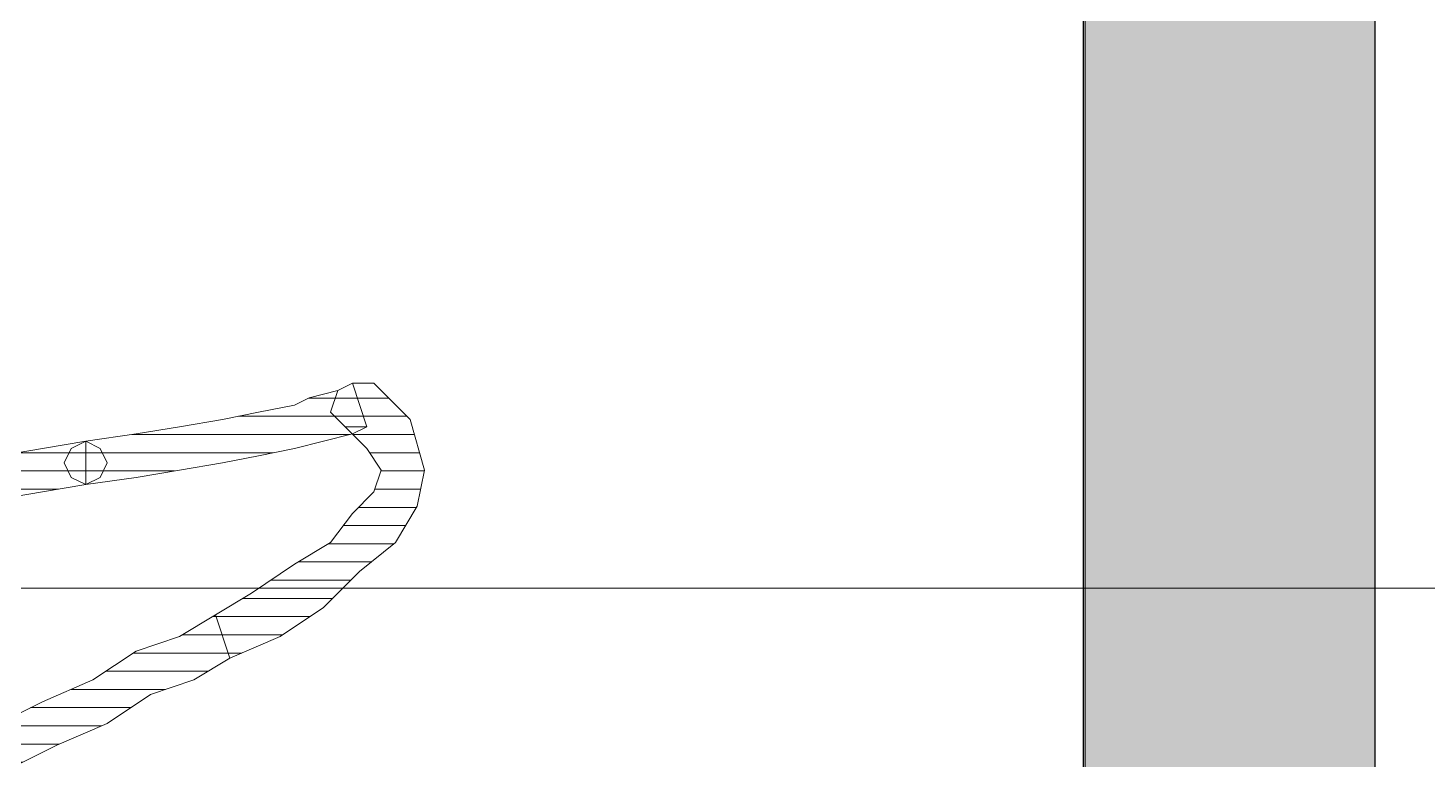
# Model space of a CAD drawing. Header units: centimetres. Extents: x 54005 to 61405, y 90310 to 94744.
# Drawn here: x 56880.64 to 56890.25, y 91799.86 to 91804.89 of the extents above; entities that cross this region are included whole.
import ezdxf

# ---------------------------------------------------------------- set-up
doc = ezdxf.new("R2010")
doc.units = ezdxf.units.CM
doc.header["$LTSCALE"] = 25
doc.layers.get('0').update_dxf_attribs({"lineweight": 0})
doc.layers.add('OC-Mutfak_Ekipman', color=252, linetype='Continuous')
doc.layers.add('OC-Tretuar', color=70, linetype='Continuous')
doc.layers.add('ÖLCULENDIRME', color=115, linetype='Continuous', lineweight=5)
pattern_1 = [(360, (-5108.51305, -673.59423), (1e-16, 0.125), [25])]

# ---------------------------------------------------------------- blocks, each defined once
blk = doc.blocks.new('132')
at = {"layer": 'OC-Tretuar'}
h = blk.add_hatch(color=7, dxfattribs=at)
h.dxf.hatch_style = 1
h.paths.add_polyline_path([(23047.2074, -1265.5224, 0.414209), (23048.2074, -1266.5224, 0.414214), (23049.2074, -1265.5224), (23049.2074, -1135.0224, 0.414214), (23048.2074, -1134.0224, 0.414218), (23047.2074, -1135.0224)])
h.paths.add_polyline_path([(23039.2074, -1265.5224, 0.414214), (23040.2074, -1266.5224, 0.414218), (23041.2074, -1265.5224), (23041.2074, -1135.0224, 0.414209), (23040.2074, -1134.0224, 0.414214), (23039.2074, -1135.0224)])
h.paths.add_polyline_path([(23031.2074, -1265.5224, 0.414214), (23032.2074, -1266.5224, 0.414214), (23033.2074, -1265.5224), (23033.2074, -1135.0224, 0.414214), (23032.2074, -1134.0224, 0.414214), (23031.2074, -1135.0224)])
h.paths.add_polyline_path([(23025.2074, -1135.0224, 0.414214), (23024.2074, -1134.0224, 0.414214), (23023.2074, -1135.0224), (23023.2074, -1265.5224, 0.414214), (23024.2074, -1266.5224, 0.414214), (23025.2074, -1265.5224)])
h.paths.add_polyline_path([(23015.2074, -1265.5224, 0.414214), (23016.2074, -1266.5224, 0.414214), (23017.2074, -1265.5224), (23017.2074, -1135.0224, 0.414214), (23016.2074, -1134.0224, 0.414214), (23015.2074, -1135.0224)])
at = {"layer": 'OC-Mutfak_Ekipman'}
for p, q in [((23047.2074, -1265.5224), (23047.2074, -1135.0224)), ((23049.2074, -1135.0224), (23049.2074, -1265.5224))]:
    blk.add_line(p, q, dxfattribs=at)
blk = doc.blocks.new('by')
at = {"ltscale": 30}
h = blk.add_hatch(dxfattribs=at)
h.set_pattern_fill('DC_LINES', color=256, scale=0.1, style=0)
h.set_pattern_definition(pattern_1)
edge = h.paths.add_edge_path(flags=0)
edge.add_line((6370.9704, 2196.8399), (6371.2175, 2196.9889))
edge.add_line((6371.2175, 2196.9889), (6371.5144, 2197.0883))
edge.add_line((6371.5144, 2197.0883), (6371.8113, 2197.287))
edge.add_line((6371.8113, 2197.287), (6372.1579, 2197.436))
edge.add_line((6372.1579, 2197.436), (6372.4548, 2197.585))
edge.add_line((6372.4548, 2197.585), (6372.8005, 2197.734))
edge.add_line((6372.8005, 2197.734), (6373.0486, 2197.8334))
edge.add_line((6373.0486, 2197.8334), (6373.2956, 2197.9327))
edge.add_line((6373.2956, 2197.9327), (6373.3943, 2197.6347))
edge.add_line((6373.3943, 2197.6347), (6373.1472, 2197.5354))
edge.add_line((6373.1472, 2197.5354), (6372.9001, 2197.436))
edge.add_line((6372.9001, 2197.436), (6372.5534, 2197.287))
edge.add_line((6372.5534, 2197.287), (6372.2566, 2197.138))
edge.add_line((6372.2566, 2197.138), (6371.9099, 2196.9889))
edge.add_line((6371.9099, 2196.9889), (6371.613, 2196.7902))
edge.add_line((6371.613, 2196.7902), (6371.3161, 2196.6909))
edge.add_line((6371.3161, 2196.6909), (6371.0691, 2196.5419))
h = blk.add_hatch(dxfattribs=at)
h.set_pattern_fill('DC_LINES', color=256, scale=0.1, style=0)
h.set_pattern_definition(pattern_1)
edge = h.paths.add_edge_path(flags=0)
edge.add_line((6370.1286, 2194.9523), (6369.9812, 2194.9523))
edge.add_line((6369.9812, 2194.9523), (6369.7331, 2195.2006))
edge.add_line((6369.7331, 2195.2006), (6369.6345, 2195.5484))
edge.add_line((6369.6345, 2195.5484), (6369.6843, 2195.7968))
edge.add_line((6369.6843, 2195.7968), (6369.8327, 2196.0451))
edge.add_line((6369.8327, 2196.0451), (6370.0798, 2196.2439))
edge.add_line((6370.0798, 2196.2439), (6370.3269, 2196.4922))
edge.add_line((6370.3269, 2196.4922), (6370.6238, 2196.6909))
edge.add_line((6370.6238, 2196.6909), (6370.9704, 2196.8399))
edge.add_line((6370.9704, 2196.8399), (6371.0691, 2196.5419))
edge.add_line((6371.0691, 2196.5419), (6370.822, 2196.3928))
edge.add_line((6370.822, 2196.3928), (6370.5251, 2196.1941))
edge.add_line((6370.5251, 2196.1941), (6370.278, 2196.0451))
edge.add_line((6370.278, 2196.0451), (6370.1286, 2195.8464))
edge.add_line((6370.1286, 2195.8464), (6369.9812, 2195.6974))
edge.add_line((6369.9812, 2195.6974), (6369.9314, 2195.5484))
edge.add_line((6369.9314, 2195.5484), (6370.03, 2195.3993))
edge.add_line((6370.03, 2195.3993), (6370.1784, 2195.2503))
edge.add_line((6370.1784, 2195.2503), (6370.03, 2195.2503))
edge.add_line((6370.03, 2195.2503), (6370.1784, 2195.2503))
edge.add_line((6370.1784, 2195.2503), (6370.278, 2195.151))
edge.add_line((6370.278, 2195.151), (6370.2282, 2195.002))
edge.add_line((6370.2282, 2195.002), (6370.1286, 2194.9523))
edge.add_line((6370.1286, 2194.9523), (6369.9812, 2194.9523))
h = blk.add_hatch(dxfattribs=at)
h.set_pattern_fill('DC_LINES', color=256, scale=0.1, style=0)
h.set_pattern_definition(pattern_1)
edge = h.paths.add_edge_path(flags=0)
edge.add_line((6371.9597, 2195.6477), (6372.2566, 2195.6974))
edge.add_line((6372.2566, 2195.6974), (6372.5534, 2195.7472))
edge.add_line((6372.5534, 2195.7472), (6372.8503, 2195.7968))
edge.add_line((6372.8503, 2195.7968), (6373.1472, 2195.8464))
edge.add_line((6373.1472, 2195.8464), (6373.3943, 2195.8464))
edge.add_line((6373.3943, 2195.8464), (6373.6911, 2195.8464))
edge.add_line((6373.6911, 2195.8464), (6373.9392, 2195.8464))
edge.add_line((6373.9392, 2195.8464), (6374.1863, 2195.7968))
edge.add_line((6374.1863, 2195.7968), (6374.1863, 2195.4987))
edge.add_line((6374.1863, 2195.4987), (6373.9392, 2195.4491))
edge.add_line((6373.9392, 2195.4491), (6373.6911, 2195.4491))
edge.add_line((6373.6911, 2195.4491), (6373.3943, 2195.4491))
edge.add_line((6373.3943, 2195.4491), (6373.1472, 2195.4491))
edge.add_line((6373.1472, 2195.4491), (6372.8503, 2195.4987))
edge.add_line((6372.8503, 2195.4987), (6372.5534, 2195.4491))
edge.add_line((6372.5534, 2195.4491), (6372.2566, 2195.3993))
edge.add_line((6372.2566, 2195.3993), (6371.9597, 2195.3497))
h = blk.add_hatch(dxfattribs=at)
h.set_pattern_fill('DC_LINES', color=256, scale=0.1, style=0)
h.set_pattern_definition(pattern_1)
edge = h.paths.add_edge_path(flags=0)
edge.add_line((6371.9597, 2195.3497), (6371.613, 2195.3001))
edge.add_line((6371.613, 2195.3001), (6371.3161, 2195.2503))
edge.add_line((6371.3161, 2195.2503), (6371.0193, 2195.2006))
edge.add_line((6371.0193, 2195.2006), (6370.7722, 2195.151))
edge.add_line((6370.7722, 2195.151), (6370.5251, 2195.1013))
edge.add_line((6370.5251, 2195.1013), (6370.4255, 2195.0517))
edge.add_line((6370.4255, 2195.0517), (6370.2282, 2195.002))
edge.add_line((6370.2282, 2195.002), (6370.1286, 2194.9523))
edge.add_line((6370.1286, 2194.9523), (6370.03, 2195.2503))
edge.add_line((6370.03, 2195.2503), (6370.1286, 2195.3001))
edge.add_line((6370.1286, 2195.3001), (6370.3269, 2195.3497))
edge.add_line((6370.3269, 2195.3497), (6370.5251, 2195.3993))
edge.add_line((6370.5251, 2195.3993), (6370.7722, 2195.4491))
edge.add_line((6370.7722, 2195.4491), (6371.0193, 2195.4987))
edge.add_line((6371.0193, 2195.4987), (6371.3161, 2195.5484))
edge.add_line((6371.3161, 2195.5484), (6371.613, 2195.598))
edge.add_line((6371.613, 2195.598), (6371.9597, 2195.6477))
for p, q in [((6372.1579, 2197.436, -4.5045), (6372.4548, 2197.585, -4.5045)), ((6371.8113, 2197.287, -4.5045), (6372.1579, 2197.436, -4.5045)), ((6371.5144, 2197.0883, -4.5045), (6371.8113, 2197.287, -4.5045)), ((6372.5534, 2197.287, -4.5045), (6372.2566, 2197.138, -4.5045)), ((6371.2175, 2196.9889, -4.5045), (6371.5144, 2197.0883, -4.5045)), ((6372.2566, 2197.138, -4.5045), (6371.9099, 2196.9889, -4.5045)), ((6370.9704, 2196.8399, -4.5045), (6371.2175, 2196.9889, -4.5045)), ((6371.9099, 2196.9889, -4.5045), (6371.613, 2196.7902, -4.5045)), ((6370.6238, 2196.6909, -4.5045), (6370.9704, 2196.8399, -4.5045)), ((6370.9704, 2196.8399, -4.5045), (6371.0691, 2196.5419, -4.5045)), ((6371.0691, 2196.5419, -4.5045), (6370.9704, 2196.8399, -4.5045)), ((6370.9704, 2196.8399, -4.5045), (6370.9704, 2196.8399, -4.5045)), ((6370.9704, 2196.8399, -4.5045), (6370.9704, 2196.8399, -4.5045)), ((6371.613, 2196.7902, -4.5045), (6371.3161, 2196.6909, -4.5045)), ((6370.3269, 2196.4922, -4.5045), (6370.6238, 2196.6909, -4.5045)), ((6371.3161, 2196.6909, -4.5045), (6371.0691, 2196.5419, -4.5045)), ((6371.0691, 2196.5419, -4.5045), (6370.822, 2196.3928, -4.5045)), ((6371.0691, 2196.5419, -4.5045), (6371.0691, 2196.5419, -4.5045)), ((6370.0798, 2196.2439, -4.5045), (6370.3269, 2196.4922, -4.5045)), ((6370.822, 2196.3928, -4.5045), (6370.5251, 2196.1941, -4.5045)), ((6369.8327, 2196.0451, -4.5045), (6370.0798, 2196.2439, -4.5045)), ((6370.5251, 2196.1941, -4.5045), (6370.278, 2196.0451, -4.5045)), ((6369.6843, 2195.7968, -4.5045), (6369.8327, 2196.0451, -4.5045)), ((6370.278, 2196.0451, -4.5045), (6370.1286, 2195.8464, -4.5045)), ((6370.1286, 2195.8464, -4.5045), (6369.9812, 2195.6974, -4.5045)), ((6369.6345, 2195.5484, -4.5045), (6369.6843, 2195.7968, -4.5045)), ((6372.2566, 2195.6974, -4.5045), (6372.5534, 2195.7472, -4.5045)), ((6369.9812, 2195.6974, -4.5045), (6369.9314, 2195.5484, -4.5045)), ((6371.613, 2195.598, -4.5045), (6371.9597, 2195.6477, -4.5045)), ((6371.8611, 2195.598, -4.5045), (6371.9597, 2195.6477, -4.5045)), ((6371.9597, 2195.6477, -4.5045), (6372.2566, 2195.6974, -4.5045)), ((6371.9597, 2195.6477, -4.5045), (6371.9597, 2195.3497, -4.5045)), ((6371.9597, 2195.6477, -4.5045), (6372.0583, 2195.598, -4.5045)), ((6371.9597, 2195.3497, -4.5045), (6371.9597, 2195.6477, -4.5045)), ((6371.9597, 2195.6477, -4.5045), (6371.9597, 2195.6477, -4.5045)), ((6371.9597, 2195.3497, -4.5045), (6371.9597, 2195.6477, -4.5045)), ((6371.9597, 2195.6477, -4.5045), (6371.9597, 2195.6477, -4.5045)), ((6371.9597, 2195.6477, -4.5045), (6371.9597, 2195.3497, -4.5045)), ((6369.7331, 2195.2006, -4.5045), (6369.6345, 2195.5484, -4.5045)), ((6369.9314, 2195.5484, -4.5045), (6370.03, 2195.3993, -4.5045)), ((6371.0193, 2195.4987, -4.5045), (6371.3161, 2195.5484, -4.5045)), ((6371.3161, 2195.5484, -4.5045), (6371.613, 2195.598, -4.5045)), ((6371.8113, 2195.4987, -4.5045), (6371.8611, 2195.598, -4.5045)), ((6372.0583, 2195.598, -4.5045), (6372.1081, 2195.4987, -4.5045)), ((6370.7722, 2195.4491, -4.5045), (6371.0193, 2195.4987, -4.5045)), ((6371.8611, 2195.3993, -4.5045), (6371.8113, 2195.4987, -4.5045)), ((6372.1081, 2195.4987, -4.5045), (6372.0583, 2195.3993, -4.5045)), ((6370.03, 2195.3993, -4.5045), (6370.1784, 2195.2503, -4.5045)), ((6370.3269, 2195.3497, -4.5045), (6370.5251, 2195.3993, -4.5045)), ((6370.5251, 2195.3993, -4.5045), (6370.7722, 2195.4491, -4.5045)), ((6371.9597, 2195.3497, -4.5045), (6371.8611, 2195.3993, -4.5045)), ((6372.0583, 2195.3993, -4.5045), (6371.9597, 2195.3497, -4.5045)), ((6372.2566, 2195.3993, -4.5045), (6371.9597, 2195.3497, -4.5045)), ((6372.5534, 2195.4491, -4.5045), (6372.2566, 2195.3993, -4.5045)), ((6370.03, 2195.2503, -4.5045), (6370.1286, 2195.3001, -4.5045)), ((6370.1286, 2195.3001, -4.5045), (6370.3269, 2195.3497, -4.5045)), ((6371.613, 2195.3001, -4.5045), (6371.3161, 2195.2503, -4.5045)), ((6371.9597, 2195.3497, -4.5045), (6371.613, 2195.3001, -4.5045)), ((6371.9597, 2195.3497, -4.5045), (6371.9597, 2195.3497, -4.5045)), ((6371.9597, 2195.3497, -4.5045), (6371.9597, 2195.3497, -4.5045)), ((6369.9812, 2194.9523, -4.5045), (6369.7331, 2195.2006, -4.5045)), ((6370.1784, 2195.2503, -4.5045), (6370.03, 2195.2503, -4.5045)), ((6370.03, 2195.2503, -4.5045), (6370.1784, 2195.2503, -4.5045)), ((6370.1286, 2194.9523, -4.5045), (6370.03, 2195.2503, -4.5045)), ((6370.1784, 2195.2503, -4.5045), (6370.278, 2195.151, -4.5045)), ((6371.0193, 2195.2006, -4.5045), (6370.7722, 2195.151, -4.5045)), ((6371.3161, 2195.2503, -4.5045), (6371.0193, 2195.2006, -4.5045)), ((6370.278, 2195.151, -4.5045), (6370.2282, 2195.002, -4.5045)), ((6370.5251, 2195.1013, -4.5045), (6370.4255, 2195.0517, -4.5045)), ((6370.7722, 2195.151, -4.5045), (6370.5251, 2195.1013, -4.5045)), ((6370.2282, 2195.002, -4.5045), (6370.1286, 2194.9523, -4.5045)), ((6370.2282, 2195.002, -4.5045), (6370.1286, 2194.9523, -4.5045)), ((6370.4255, 2195.0517, -4.5045), (6370.2282, 2195.002, -4.5045)), ((6370.1286, 2194.9523, -4.5045), (6369.9812, 2194.9523, -4.5045)), ((6370.1286, 2194.9523, -4.5045), (6369.9812, 2194.9523, -4.5045)), ((6369.9812, 2194.9523, -4.5045), (6370.1286, 2194.9523, -4.5045)), ((6370.1286, 2194.9523, -4.5045), (6370.1286, 2194.9523, -4.5045))]:
    blk.add_line(p, q, dxfattribs=at)
at = {"ltscale": 30, "elevation": -4.5045}
blk.add_lwpolyline([(6387.3575, 2196.3592), (6350.3575, 2196.3592), (6350.3575, 2249.3592), (6387.3575, 2249.3592)], close=True, dxfattribs=at)

msp = doc.modelspace()

# ---------------------------------------------------------------- linework, layer by layer
at = {"layer": 'ÖLCULENDIRME'}
msp.add_line((56887.894, 92217.6024), (56887.894, 91619.6024), dxfattribs=at)

# ---------------------------------------------------------------- block references
at = {"layer": 'ÖLCULENDIRME', "rotation": 180}
for name, p in [('132', (79937.09, 90591.129)), ('by', (63252.9924, 93997.3982, 4.5045))]:
    msp.add_blockref(name, p, dxfattribs=at)

doc.saveas('drawing.dxf')
